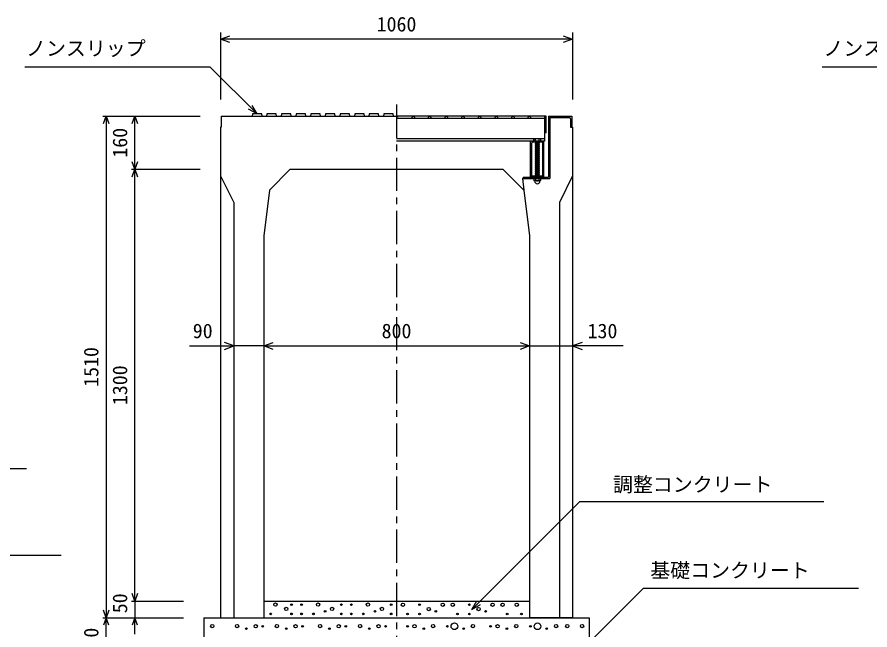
# Model space of a CAD drawing. Units: millimetres, scale not verified. Extents: x -16800 to 16800, y -5940 to 5940.
# Drawn here: x 3658 to 6225, y -1959 to -113 of the extents above; entities that cross this region are included whole.
import ezdxf
from ezdxf.enums import TextEntityAlignment as Align

# ---------------------------------------------------------------- set-up
doc = ezdxf.new("R2010")
doc.units = ezdxf.units.MM
doc.header["$LTSCALE"] = 20
doc.linetypes.add('CHAIN1', pattern=[8, 5, -1, 1, -1])
doc.linetypes.add('DOTTED', pattern=[1.75, 0.25, -1.5])
for name, color, linetype, lineweight in [('0-0_DIM', 7, 'Continuous', 25), ('0-2_HATCH', 6, 'Continuous', 25), ('0-5_OUTLINE', 3, 'Continuous', 25)]:
    doc.layers.add(name, color=color, linetype=linetype, lineweight=lineweight)
doc.styles.add('ＭＳ ゴシック', font='')
doc.styles.get('ＭＳ ゴシック').set_extended_font_data('MS Gothic')

msp = doc.modelspace()

# ---------------------------------------------------------------- linework, layer by layer
at = {"layer": '0-0_DIM'}
for p, q in [((4270, -159.92), (4270, -361.66)), ((5330, -159.92), (5330, -361.66)), ((5330, -179.92), (4270, -179.92)), ((3680.9, -262.95), (4237.79, -262.95)), ((4380, -405.16), (4237.79, -262.95)), ((6080.9, -262.95), (6637.79, -262.95)), ((4380, -405.16), (4365, -379.18)), ((4380, -405.16), (4354.02, -390.16)), ((3915.8, -411.66), (4209.13, -411.66)), ((3925.8, -411.66), (3925.8, -1921.66)), ((4012.46, -571.66), (4012.46, -411.66)), ((4002.46, -571.66), (4209.13, -571.66)), ((4012.46, -1871.66), (4012.46, -571.66)), ((4177.17, -1103.5), (4310, -1103.5)), ((4400, -1103.5), (4310, -1103.5)), ((4400, -1103.5), (5200, -1103.5)), ((5200, -1103.5), (5330, -1103.5)), ((5481.6, -1103.5), (5330, -1103.5)), ((2951.38, -1472.2), (3685.74, -1472.2)), ((5026.92, -1896.66), (5351.38, -1572.2)), ((5351.38, -1572.2), (6085.74, -1572.2)), ((3143.65, -1733.01), (3790.53, -1733.01)), ((5543.65, -1833.01), (5380, -1996.66)), ((5543.65, -1833.01), (6190.53, -1833.01)), ((4002.46, -1871.66), (4159.13, -1871.66)), ((4012.46, -1871.66), (4012.46, -1921.66)), ((5026.92, -1896.66), (5041.92, -1870.68)), ((5026.92, -1896.66), (5052.9, -1881.66)), ((3915.8, -1921.66), (4159.13, -1921.66)), ((3925.8, -2071.66), (3925.8, -1921.66)), ((4012.46, -1971.66), (4012.46, -1921.66))]:
    msp.add_line(p, q, dxfattribs=at)
at = {"layer": '0-0_DIM', "linetype": 'CHAIN1'}
msp.add_line((4800, -376.66), (4800, -2271.66), dxfattribs=at)
at = {"layer": '0-0_DIM'}
for points in [[(4298.23, -190.18), (4270.04, -179.92), (4298.23, -169.66)], [(5301.85, -169.66), (5330.04, -179.92), (5301.85, -190.18)], [(3917.59, -434.21), (3925.8, -411.66), (3934.01, -434.21)], [(4004.26, -434.21), (4012.46, -411.66), (4020.67, -434.21)], [(4020.67, -549.11), (4012.46, -571.66), (4004.26, -549.11)], [(4004.26, -594.21), (4012.46, -571.66), (4020.67, -594.21)], [(4281.81, -1113.76), (4310, -1103.5), (4281.81, -1093.24)], [(4428.19, -1113.76), (4400, -1103.5), (4428.19, -1093.24)], [(5171.81, -1093.24), (5200, -1103.5), (5171.81, -1113.76)], [(5358.19, -1093.24), (5330, -1103.5), (5358.19, -1113.76)], [(4020.67, -1849.11), (4012.46, -1871.66), (4004.26, -1849.11)], [(3934.01, -1899.11), (3925.8, -1921.66), (3917.59, -1899.11)], [(3934.01, -1944.21), (3925.8, -1921.66), (3917.59, -1944.21)], [(4020.67, -1944.21), (4012.46, -1921.66), (4004.26, -1944.21)]]:
    msp.add_lwpolyline(points, dxfattribs=at)
at = {"layer": '0-2_HATCH'}
for p, q in [((5250, -412.16), (4800, -412.16)), ((5245.5, -419.16), (4800, -419.16)), ((5245.5, -412.16), (5245.5, -487.16)), ((5250, -462.16), (5250, -412.16)), ((5257, -411.66), (5257, -595.16)), ((5261.5, -416.16), (5261.5, -599.66)), ((5261.5, -416.16), (5320, -416.16)), ((5323.5, -419.66), (5323.5, -444.66)), ((5323.5, -444.66), (5328, -444.66)), ((5214.32, -480.16), (4800, -480.16)), ((5245.5, -487.16), (4800, -487.16)), ((5243.5, -487.16), (5205.5, -487.16)), ((5215, -479.66), (5213, -481.16)), ((5213, -487.16), (5213, -481.16)), ((5234, -487.16), (5213, -487.16)), ((5213.33, -480.89), (5215, -479.66)), ((5232, -479.66), (5215, -479.66)), ((5217, -487.16), (5230, -487.16)), ((5217, -488.16), (5218, -487.16)), ((5218, -487.16), (5218, -481.16)), ((5229, -487.16), (5229, -481.16)), ((5229, -488.16), (5230, -487.16)), ((5233.67, -480.89), (5232, -479.66)), ((5245.5, -480.16), (5232.68, -480.16)), ((5234, -487.16), (5234, -481.16)), ((5243.5, -593.16), (5243.5, -487.16)), ((5250, -462.16), (5245.5, -462.16)), ((5203.5, -595.16), (5203.5, -489.16)), ((5206.7, -591.96), (5206.7, -492.36)), ((5243.5, -490.36), (5208.7, -490.36)), ((5218, -489.16), (5217, -488.16)), ((5217, -490.16), (5218, -489.16)), ((5218, -491.16), (5217, -490.16)), ((5217, -492.16), (5218, -491.16)), ((5230, -491.16), (5217, -492.16)), ((5218, -493.16), (5217, -492.16)), ((5217, -494.16), (5218, -493.16)), ((5230, -493.16), (5217, -494.16)), ((5218, -495.16), (5217, -494.16)), ((5217, -496.16), (5218, -495.16)), ((5230, -495.16), (5217, -496.16)), ((5218, -497.16), (5217, -496.16)), ((5217, -498.16), (5218, -497.16)), ((5230, -497.16), (5217, -498.16)), ((5218, -499.16), (5217, -498.16)), ((5230, -499.16), (5217, -500.16)), ((5217, -500.16), (5218, -499.16)), ((5230, -501.16), (5217, -502.16)), ((5218, -503.16), (5217, -502.16)), ((5230, -503.16), (5217, -504.16)), ((5217, -504.16), (5218, -503.16)), ((5218, -505.16), (5217, -504.16)), ((5230, -505.16), (5217, -506.16)), ((5217, -506.16), (5218, -505.16)), ((5218, -507.16), (5217, -506.16)), ((5230, -507.16), (5217, -508.16)), ((5217, -508.16), (5218, -507.16)), ((5218, -509.16), (5217, -508.16)), ((5230, -509.16), (5217, -510.16)), ((5217, -510.16), (5218, -509.16)), ((5218, -511.16), (5217, -510.16)), ((5230, -511.16), (5217, -512.16)), ((5217, -512.16), (5218, -511.16)), ((5218, -513.16), (5217, -512.16)), ((5230, -513.16), (5217, -514.16)), ((5217, -514.16), (5218, -513.16)), ((5230, -489.16), (5229, -488.16)), ((5229, -492.16), (5230, -491.16)), ((5230, -493.16), (5229, -492.16)), ((5229, -494.16), (5230, -493.16)), ((5230, -495.16), (5229, -494.16)), ((5229, -496.16), (5230, -495.16)), ((5230, -497.16), (5229, -496.16)), ((5229, -500.16), (5230, -499.16)), ((5230, -501.16), (5229, -500.16)), ((5229, -502.16), (5230, -501.16)), ((5230, -503.16), (5229, -502.16)), ((5229, -504.16), (5230, -503.16)), ((5229, -504.16), (5230, -505.16)), ((5229, -506.16), (5230, -505.16)), ((5229, -506.16), (5230, -507.16)), ((5229, -508.16), (5230, -507.16)), ((5229, -508.16), (5230, -509.16)), ((5229, -510.16), (5230, -509.16)), ((5229, -510.16), (5230, -511.16)), ((5229, -512.16), (5230, -511.16)), ((5229, -512.16), (5230, -513.16)), ((5229, -514.16), (5230, -513.16)), ((5240.3, -589.96), (5240.3, -490.36)), ((5218, -515.16), (5217, -514.16)), ((5230, -515.16), (5217, -516.16)), ((5217, -516.16), (5218, -515.16)), ((5218, -517.16), (5217, -516.16)), ((5230, -517.16), (5217, -518.16)), ((5217, -518.16), (5218, -517.16)), ((5218, -519.16), (5217, -518.16)), ((5230, -519.16), (5217, -520.16)), ((5217, -520.16), (5218, -519.16)), ((5218, -521.16), (5217, -520.16)), ((5230, -521.16), (5217, -522.16)), ((5217, -522.16), (5218, -521.16)), ((5218, -523.16), (5217, -522.16)), ((5230, -523.16), (5217, -524.16)), ((5217, -524.16), (5218, -523.16)), ((5218, -525.16), (5217, -524.16)), ((5230, -525.16), (5217, -526.16)), ((5217, -526.16), (5218, -525.16)), ((5218, -527.16), (5217, -526.16)), ((5230, -527.16), (5217, -528.16)), ((5217, -528.16), (5218, -527.16)), ((5218, -529.16), (5217, -528.16)), ((5230, -529.16), (5217, -530.16)), ((5217, -530.16), (5218, -529.16)), ((5218, -531.16), (5217, -530.16)), ((5230, -531.16), (5217, -532.16)), ((5217, -532.16), (5218, -531.16)), ((5218, -533.16), (5217, -532.16)), ((5230.01, -533.17), (5217.01, -534.17)), ((5217.01, -534.17), (5218.01, -533.17)), ((5218.01, -535.17), (5217.01, -534.17)), ((5230.01, -535.17), (5217.01, -536.17)), ((5217.01, -536.17), (5218.01, -535.17)), ((5218.01, -537.17), (5217.01, -536.17)), ((5230.01, -537.17), (5217.01, -538.17)), ((5217.01, -538.17), (5218.01, -537.17)), ((5218.01, -539.17), (5217.01, -538.17)), ((5229, -514.16), (5230, -515.16)), ((5229, -516.16), (5230, -515.16)), ((5229, -516.16), (5230, -517.16)), ((5229, -518.16), (5230, -517.16)), ((5229, -518.16), (5230, -519.16)), ((5229, -520.16), (5230, -519.16)), ((5229, -520.16), (5230, -521.16)), ((5229, -522.16), (5230, -521.16)), ((5229, -522.16), (5230, -523.16)), ((5229, -524.16), (5230, -523.16)), ((5229, -524.16), (5230, -525.16)), ((5229, -526.16), (5230, -525.16)), ((5229, -526.16), (5230, -527.16)), ((5229, -528.16), (5230, -527.16)), ((5229, -528.16), (5230, -529.16)), ((5229, -530.16), (5230, -529.16)), ((5229, -530.16), (5230, -531.16)), ((5229, -532.16), (5230, -531.16)), ((5229, -532.16), (5230.01, -533.17)), ((5229.01, -534.17), (5230.01, -533.17)), ((5229.01, -534.17), (5230.01, -535.17)), ((5229.01, -536.17), (5230.01, -535.17)), ((5229.01, -536.17), (5230.01, -537.17)), ((5229.01, -538.17), (5230.01, -537.17)), ((5229.01, -538.17), (5230.01, -539.17)), ((5230.01, -539.17), (5217.01, -540.17)), ((5217.01, -540.17), (5218.01, -539.17)), ((5218.01, -541.17), (5217.01, -540.17)), ((5230.02, -541.17), (5217.01, -542.17)), ((5217.01, -542.17), (5218.01, -541.17)), ((5218.01, -543.17), (5217.01, -542.17)), ((5230.01, -545.17), (5217.01, -546.17)), ((5217.01, -546.17), (5218.01, -545.17)), ((5218.01, -547.17), (5217.01, -546.17)), ((5230.01, -547.17), (5217.01, -548.17)), ((5217.01, -548.17), (5218.01, -547.17)), ((5218.01, -549.17), (5217.01, -548.17)), ((5230.01, -549.17), (5217.01, -550.17)), ((5217.01, -550.17), (5218.01, -549.17)), ((5218.01, -551.17), (5217.01, -550.17)), ((5230.02, -543.18), (5217.02, -544.18)), ((5217.02, -544.18), (5218.02, -543.18)), ((5218.02, -545.18), (5217.02, -544.18)), ((5230.02, -551.17), (5217.02, -552.17)), ((5217.02, -552.17), (5218.02, -551.17)), ((5218.02, -553.17), (5217.02, -552.17)), ((5230.02, -553.17), (5217.02, -554.17)), ((5217.02, -554.17), (5218.02, -553.17)), ((5218.02, -555.17), (5217.02, -554.17)), ((5230.02, -555.18), (5217.02, -556.18)), ((5217.02, -556.18), (5218.02, -555.18)), ((5218.02, -557.18), (5217.02, -556.18)), ((5230.02, -557.18), (5217.02, -558.18)), ((5217.02, -558.18), (5218.02, -557.18)), ((5218.02, -559.18), (5217.02, -558.18)), ((5230.03, -559.18), (5217.03, -560.18)), ((5217.03, -560.18), (5218.03, -559.18)), ((5218.03, -561.18), (5217.03, -560.18)), ((5230.03, -561.18), (5217.03, -562.18)), ((5217.03, -562.18), (5218.03, -561.18)), ((5218.03, -563.18), (5217.03, -562.18)), ((5230.03, -563.18), (5217.03, -564.18)), ((5217.03, -564.18), (5218.03, -563.18)), ((5218.03, -565.18), (5217.03, -564.18)), ((5229.01, -540.17), (5230.01, -539.17)), ((5229.01, -540.17), (5230.02, -541.17)), ((5229.01, -546.17), (5230.01, -545.17)), ((5229.01, -546.17), (5230.01, -547.17)), ((5229.01, -548.17), (5230.01, -547.17)), ((5229.01, -548.17), (5230.01, -549.17)), ((5229.01, -550.17), (5230.01, -549.17)), ((5229.01, -550.17), (5230.02, -551.17)), ((5229.02, -542.17), (5230.02, -541.17)), ((5229.02, -542.17), (5230.02, -543.18)), ((5229.02, -544.18), (5230.02, -543.18)), ((5229.02, -544.18), (5230.02, -545.18)), ((5229.02, -552.17), (5230.02, -551.17)), ((5229.02, -552.17), (5230.02, -553.17)), ((5229.02, -554.17), (5230.02, -553.17)), ((5229.02, -554.17), (5230.02, -555.18)), ((5229.02, -556.18), (5230.02, -555.18)), ((5229.02, -556.18), (5230.02, -557.18)), ((5229.02, -558.18), (5230.02, -557.18)), ((5229.02, -558.18), (5230.03, -559.18)), ((5229.03, -560.18), (5230.03, -559.18)), ((5229.03, -560.18), (5230.03, -561.18)), ((5229.03, -562.18), (5230.03, -561.18)), ((5229.03, -562.18), (5230.03, -563.18)), ((5229.03, -564.18), (5230.03, -563.18)), ((5229.03, -564.18), (5230.03, -565.19)), ((5230.03, -565.19), (5217.03, -566.19)), ((5217.03, -566.19), (5218.03, -565.19)), ((5218.03, -567.19), (5217.03, -566.19)), ((5230.04, -567.19), (5217.04, -568.19)), ((5217.04, -568.19), (5218.04, -567.19)), ((5218.04, -569.19), (5217.04, -568.19)), ((5230.04, -569.19), (5217.04, -570.19)), ((5217.04, -570.19), (5218.04, -569.19)), ((5218.04, -571.19), (5217.04, -570.19)), ((5230.04, -571.19), (5217.04, -572.19)), ((5217.04, -572.19), (5218.04, -571.19)), ((5218.04, -573.19), (5217.04, -572.19)), ((5230.04, -573.19), (5217.04, -574.19)), ((5217.04, -574.19), (5218.04, -573.19)), ((5218.04, -575.19), (5217.04, -574.19)), ((5230.05, -575.2), (5217.04, -576.2)), ((5217.04, -576.2), (5218.04, -575.2)), ((5218.04, -577.2), (5217.04, -576.2)), ((5230.05, -577.2), (5217.05, -578.2)), ((5217.05, -578.2), (5218.05, -577.2)), ((5218.05, -579.2), (5217.05, -578.2)), ((5230.05, -579.2), (5217.05, -580.2)), ((5217.05, -580.2), (5218.05, -579.2)), ((5218.05, -581.2), (5217.05, -580.2)), ((5230.05, -581.2), (5217.05, -582.2)), ((5217.05, -582.2), (5218.05, -581.2)), ((5218.05, -583.2), (5217.05, -582.2)), ((5230.05, -583.2), (5217.05, -584.2)), ((5217.05, -584.2), (5218.05, -583.2)), ((5218.05, -585.2), (5217.05, -584.2)), ((5230.06, -585.21), (5217.06, -586.21)), ((5217.06, -586.21), (5218.06, -585.21)), ((5218.06, -587.21), (5217.06, -586.21)), ((5230.06, -587.21), (5217.06, -588.21)), ((5217.06, -588.21), (5218.06, -587.21)), ((5218.06, -589.21), (5217.06, -588.21)), ((5230.06, -589.21), (5217.06, -590.21)), ((5217.06, -590.21), (5218.06, -589.21)), ((5218.06, -591.21), (5217.06, -590.21)), ((5229.03, -566.19), (5230.03, -565.19)), ((5229.03, -566.19), (5230.04, -567.19)), ((5229.04, -568.19), (5230.04, -567.19)), ((5229.04, -568.19), (5230.04, -569.19)), ((5229.04, -570.19), (5230.04, -569.19)), ((5229.04, -570.19), (5230.04, -571.19)), ((5229.04, -572.19), (5230.04, -571.19)), ((5229.04, -572.19), (5230.04, -573.19)), ((5229.04, -574.19), (5230.04, -573.19)), ((5229.04, -574.19), (5230.05, -575.2)), ((5229.04, -576.2), (5230.05, -575.2)), ((5229.05, -576.2), (5230.05, -577.2)), ((5229.05, -578.2), (5230.05, -577.2)), ((5229.05, -578.2), (5230.05, -579.2)), ((5229.05, -580.2), (5230.05, -579.2)), ((5229.05, -580.2), (5230.05, -581.2)), ((5229.05, -582.2), (5230.05, -581.2)), ((5229.05, -582.2), (5230.05, -583.2)), ((5229.05, -584.2), (5230.05, -583.2)), ((5229.06, -584.2), (5230.06, -585.21)), ((5229.06, -586.21), (5230.06, -585.21)), ((5229.06, -586.21), (5230.06, -587.21)), ((5229.06, -588.21), (5230.06, -587.21)), ((5229.06, -588.21), (5230.06, -589.21)), ((5229.06, -590.21), (5230.06, -589.21)), ((5229.06, -590.21), (5230.06, -591.21)), ((5178.5, -599.66), (5261.5, -599.66)), ((5178.63, -599.66), (5182.86, -634.52)), ((5181, -595.16), (5181, -599.66)), ((5181, -595.16), (5257, -595.16)), ((5238.3, -591.96), (5203.5, -591.96)), ((5241.5, -595.16), (5203.5, -595.16)), ((5214.16, -599.66), (5213.29, -600.31)), ((5213.29, -600.31), (5213.29, -605.49)), ((5214.99, -606.47), (5213.29, -605.49)), ((5232.84, -599.66), (5214.16, -599.66)), ((5214.99, -606.79), (5214.99, -606.47)), ((5232.01, -606.47), (5214.99, -606.47)), ((5232.01, -606.79), (5214.99, -606.79)), ((5230.06, -591.21), (5217.06, -592.21)), ((5217.06, -592.21), (5218.06, -591.21)), ((5218.06, -593.21), (5217.06, -592.21)), ((5217.07, -594.21), (5218.07, -593.21)), ((5218.07, -595.21), (5217.07, -594.21)), ((5217.07, -596.22), (5218.07, -595.22)), ((5218.07, -597.22), (5217.07, -596.22)), ((5217.07, -598.22), (5218.07, -597.22)), ((5218.07, -599.22), (5217.07, -598.22)), ((5217.63, -599.66), (5218.07, -599.22)), ((5218.4, -600.31), (5218.4, -605.49)), ((5228.6, -600.31), (5228.6, -605.49)), ((5229.06, -592.21), (5230.06, -591.21)), ((5229.06, -592.21), (5230.07, -593.22)), ((5229.07, -594.22), (5230.07, -593.22)), ((5229.07, -594.22), (5230.07, -595.22)), ((5229.07, -596.22), (5230.07, -595.22)), ((5229.07, -596.22), (5230.07, -597.22)), ((5229.07, -598.22), (5230.07, -597.22)), ((5229.07, -598.22), (5230.07, -599.22)), ((5229.63, -599.66), (5230.07, -599.22)), ((5232.01, -606.47), (5233.71, -605.49)), ((5232.01, -606.79), (5232.01, -606.47)), ((5232.84, -599.66), (5233.71, -600.31)), ((5233.71, -600.31), (5233.71, -605.49))]:
    msp.add_line(p, q, dxfattribs=at)
at = {"layer": '0-2_HATCH', "linetype": 'DOTTED'}
for p, q in [((5230, -487.16), (5217, -488.16)), ((5230, -489.16), (5217, -490.16)), ((5230.07, -593.21), (5217.07, -594.21)), ((5230.07, -595.22), (5217.07, -596.22)), ((5230.07, -597.22), (5217.07, -598.22)), ((5217.63, -599.66), (5229.63, -599.66)), ((5230.07, -599.22), (5224.34, -599.66))]:
    msp.add_line(p, q, dxfattribs=at)
at = {"layer": '0-2_HATCH'}
for points in [[(4395, -411.66), (4394, -405.16), (4366, -405.16), (4365, -411.66)], [(4439, -411.66), (4438, -405.16), (4410, -405.16), (4409, -411.66)], [(4483, -411.66), (4482, -405.16), (4454, -405.16), (4453, -411.66)], [(4527, -411.66), (4526, -405.16), (4498, -405.16), (4497, -411.66)], [(4571, -411.66), (4570, -405.16), (4542, -405.16), (4541, -411.66)], [(4615, -411.66), (4614, -405.16), (4586, -405.16), (4585, -411.66)], [(4659, -411.66), (4658, -405.16), (4630, -405.16), (4629, -411.66)], [(4703, -411.66), (4702, -405.16), (4674, -405.16), (4673, -411.66)], [(4747, -411.66), (4746, -405.16), (4718, -405.16), (4717, -411.66)], [(4791, -411.66), (4790, -405.16), (4762, -405.16), (4761, -411.66)], [(5217, -502.16), (5218, -501.16), (5217, -500.16)], [(5230, -491.16), (5229, -490.16), (5230, -489.16)], [(5230, -499.16), (5229, -498.16), (5230, -497.16)]]:
    msp.add_lwpolyline(points, dxfattribs=at)
for centre, radius in [((4850, -415.66), 3.5), ((4900, -415.66), 3.5), ((4950, -415.66), 3.5), ((5000, -415.66), 3.5), ((5050, -415.66), 3.5), ((5100, -415.66), 3.5), ((5150, -415.66), 3.5), ((5200, -415.66), 3.5), ((4435.3, -1882.35), 5), ((4468.08, -1895.48), 5), ((4483.97, -1882.35), 2.5), ((4513.97, -1882.35), 2.5), ((4563.88, -1882.35), 5), ((4605.93, -1895.48), 5), ((4633.97, -1882.35), 2.5), ((4663.97, -1882.35), 2.5), ((4713.88, -1882.35), 5), ((4755.93, -1895.48), 5), ((4783.97, -1882.35), 2.5), ((4819.13, -1882.63), 5), ((4869.04, -1882.63), 2.5), ((4897.08, -1895.77), 5), ((4939.13, -1882.63), 5), ((4969.13, -1882.63), 5), ((5019.04, -1882.63), 2.5), ((5047.08, -1895.77), 5), ((5089.13, -1882.63), 5), ((5119.13, -1882.63), 5), ((5161.87, -1882.63), 5), ((4421.28, -1910.36), 2.5), ((4483.97, -1910.36), 2.5), ((4513.97, -1910.36), 2.5), ((4549.86, -1910.36), 2.5), ((4584.9, -1902.49), 2.5), ((4633.97, -1910.36), 2.5), ((4663.97, -1910.36), 2.5), ((4699.86, -1910.36), 2.5), ((4734.9, -1902.49), 2.5), ((4783.97, -1910.36), 2.5), ((4833.15, -1910.65), 2.5), ((4869.04, -1910.65), 2.5), ((4918.11, -1902.77), 2.5), ((4983.15, -1910.65), 2.5), ((5019.04, -1910.65), 2.5), ((5068.11, -1902.77), 2.5), ((5133.15, -1910.65), 2.5), ((5175.89, -1910.65), 2.5), ((4245.17, -1946.81), 5), ((4319.97, -1946.81), 5), ((4376.04, -1947.68), 5), ((4397.07, -1947.68), 2.5), ((4439.97, -1946.81), 5), ((4496.04, -1947.68), 5), ((4517.07, -1947.68), 2.5), ((4569.97, -1946.81), 5), ((4626.04, -1947.68), 5), ((4647.07, -1947.68), 2.5), ((4689.97, -1946.81), 5), ((4746.04, -1947.68), 5), ((4767.07, -1947.68), 2.5), ((4832.93, -1947.68), 2.5), ((4853.96, -1947.68), 5), ((4910.03, -1946.81), 5), ((4952.93, -1947.68), 2.5), ((4973.96, -1947.68), 10), ((5030.03, -1946.81), 5), ((5082.93, -1947.68), 2.5), ((5103.96, -1947.68), 5), ((5160.03, -1946.81), 5), ((5202.93, -1947.68), 2.5), ((5223.96, -1947.68), 10), ((5280.03, -1946.81), 5), ((5313.9, -1946.81), 5), ((5358.55, -1946.81), 5), ((4348.01, -1954.69), 2.5), ((4468.01, -1954.69), 2.5), ((4598.01, -1954.69), 2.5), ((4718.01, -1954.69), 2.5), ((4881.99, -1954.69), 2.5), ((5001.99, -1954.69), 2.5), ((5131.99, -1954.69), 2.5), ((5251.99, -1954.69), 2.5)]:
    msp.add_circle(centre, radius, dxfattribs=at)
for centre, radius, start, end in [((4800, -415.66), 3.5, 270, 90), ((5320, -419.66), 3.5, 0, 90), ((5205.5, -489.16), 2, 90, 180), ((5215.5, -483.79), 3.62, 46.39563, 133.60437), ((5223.5, -495.79), 15.62, 69.39075, 110.60925), ((5231.5, -483.79), 3.62, 46.39563, 133.60437), ((5208.7, -492.36), 2, 90, 180), ((5238.3, -589.96), 2, 270, 0), ((5215.85, -605.01), 5.35, 61.49832, 118.50684), ((5215.85, -600.8), 5.35, 241.49843, 298.50089), ((5223.5, -606.79), 8.19, 180, 359.99995), ((5223.5, -620.08), 20.42, 75.52621, 104.47362), ((5223.5, -585.73), 20.42, 255.52638, 284.47374), ((5231.15, -605.01), 5.35, 61.49231, 118.50169), ((5231.15, -600.8), 5.35, 241.49989, 298.5), ((5241.5, -593.16), 2, 270, 0)]:
    msp.add_arc(centre, radius, start, end, dxfattribs=at)
at = {"layer": '0-5_OUTLINE'}
for p, q in [((4272, -411.66), (4800, -411.66)), ((4272, -411.66), (4272, -444.66)), ((5257, -411.66), (5328, -411.66)), ((5328, -411.66), (5328, -444.66)), ((4272, -444.66), (4270, -444.66)), ((4270, -444.66), (4270, -1921.66)), ((5330, -444.66), (5328, -444.66)), ((5330, -444.66), (5330, -1921.66)), ((4417.14, -634.52), (4480, -571.66)), ((4480, -571.66), (5120, -571.66)), ((5182.86, -634.52), (5120, -571.66)), ((4270, -591.66), (4310, -671.66)), ((5330, -591.66), (5290, -671.66)), ((4417.14, -634.52), (4400, -771.66)), ((5182.86, -634.52), (5200, -771.66)), ((4310, -671.66), (4310, -1921.66)), ((5290, -671.66), (5290, -1921.66)), ((4400, -771.66), (4400, -1921.66)), ((5200, -771.66), (5200, -1921.66)), ((4400, -1871.66), (5200, -1871.66)), ((4220, -1921.66), (4220, -2071.66)), ((4220, -1921.66), (5380, -1921.66)), ((4270, -1921.66), (4400, -1921.66)), ((5330, -1921.66), (5200, -1921.66)), ((5380, -1921.66), (5380, -2071.66))]:
    msp.add_line(p, q, dxfattribs=at)

# ---------------------------------------------------------------- texts
at = {"layer": '0-0_DIM', "style": 'ＭＳ ゴシック'}
for s, p in [('1060', (4740, -169.92)), ('ノンスリップ', (3684.75, -242.77)), ('ノンスリップ', (6084.75, -242.77)), ('90', (4186.57, -1093.5)), ('800', (4755, -1093.5)), ('130', (5374.95, -1093.5)), ('調整コンクリート', (5451.38, -1555.77)), ('基礎コンクリート', (5563.65, -1814.27))]:
    msp.add_text(s, height=43.99, dxfattribs=at).set_placement(p, align=Align.BOTTOM_LEFT)
for s, p in [('160', (4002.46, -536.66)), ('1510', (3915.8, -1226.66)), ('1300', (4002.46, -1281.66)), ('50', (4002.46, -1908.34)), ('150', (3915.8, -2041.66))]:
    msp.add_text(s, height=43.99, rotation=90, dxfattribs=at).set_placement(p, align=Align.BOTTOM_LEFT)

doc.saveas('drawing.dxf')
